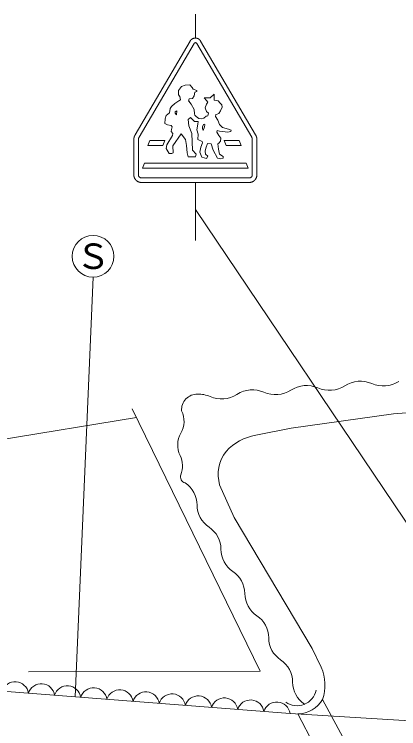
# Model space of a CAD drawing. Units: millimetres, scale not verified. Extents: x 40000 to 680000, y 20000 to 380000.
# Drawn here: x 334504 to 362156, y 293462 to 344816 of the extents above; entities that cross this region are included whole.
import ezdxf
from ezdxf.enums import TextEntityAlignment as Align

# ---------------------------------------------------------------- set-up
doc = ezdxf.new("R2010")
doc.units = ezdxf.units.MM
doc.header["$LTSCALE"] = 1000
doc.layers.add('M-WORK', color=1, linetype='Continuous', lineweight=13)
doc.styles.add('ＭＳ ゴシック', font='')
doc.styles.get('ＭＳ ゴシック').set_extended_font_data('MS Gothic')

msp = doc.modelspace()

# ---------------------------------------------------------------- linework, layer by layer
at = {"layer": 'M-WORK'}
for p, q in [((347529, 343108), (347529, 344816)), ((346320, 339349), (346529, 339627)), ((346529, 339627), (346787, 339731)), ((346787, 339731), (347120, 339741)), ((347120, 339741), (347289, 339562)), ((347289, 339562), (347373, 339438)), ((346320, 339016), (346320, 339349)), ((346419, 338906), (346320, 339016)), ((347453, 338951), (347314, 338767)), ((347373, 339438), (347631, 339344)), ((347482, 339210), (347453, 338951)), ((347636, 339269), (347482, 339210)), ((347631, 339344), (347636, 339269)), ((348592, 338808), (348873, 339064)), ((348873, 339064), (348887, 338649)), ((346339, 338606), (346057, 338414)), ((346339, 338606), (346469, 338673)), ((346469, 338673), (346419, 338906)), ((347075, 338747), (347040, 338581)), ((347040, 338581), (347064, 338563)), ((347064, 338563), (347237, 338352)), ((347314, 338767), (347075, 338747)), ((348174, 338812), (348592, 338808)), ((348333, 338610), (348174, 338812)), ((348319, 338354), (348422, 338507)), ((348422, 338507), (348333, 338610)), ((348887, 338649), (349171, 338599)), ((349171, 338599), (349323, 338425)), ((345709, 338035), (345674, 337744)), ((345805, 338187), (345709, 338035)), ((346057, 338414), (345805, 338187)), ((347237, 338352), (347445, 337960)), ((347445, 337960), (347470, 337671)), ((348234, 338095), (348319, 338354)), ((348330, 337818), (348234, 338095)), ((349323, 338425), (349426, 338312)), ((349359, 337914), (349330, 337875)), ((349462, 338131), (349359, 337914)), ((349426, 338312), (349462, 338131)), ((345418, 337538), (345354, 337313)), ((345674, 337744), (345418, 337538)), ((346076, 337810), (346195, 337865)), ((346086, 337701), (346076, 337810)), ((346180, 337582), (346086, 337701)), ((346195, 337865), (346180, 337582)), ((347470, 337671), (347495, 337572)), ((347495, 337572), (347585, 337463)), ((347585, 337463), (347783, 337324)), ((348141, 337348), (348305, 337498)), ((348305, 337498), (348433, 337520)), ((348465, 337698), (348330, 337818)), ((348433, 337520), (348465, 337698)), ((349004, 337613), (348983, 337463)), ((348983, 337463), (349157, 337204)), ((349089, 337630), (349004, 337613)), ((349220, 337676), (349089, 337630)), ((349330, 337875), (349220, 337676)), ((345354, 337313), (345333, 336958)), ((345333, 336958), (345535, 336861)), ((347023, 337244), (347172, 337393)), ((347053, 336797), (347023, 337244)), ((347172, 337393), (347455, 337120)), ((347455, 337120), (347734, 337105)), ((347631, 336519), (347695, 336906)), ((347695, 336906), (347734, 337105)), ((347783, 337324), (347962, 337294)), ((347962, 337294), (348141, 337348)), ((348035, 336747), (348149, 336906)), ((348149, 336906), (348202, 336874)), ((349157, 337204), (349277, 336885)), ((345535, 336861), (345781, 336822)), ((345781, 336822), (345866, 336718)), ((345801, 336539), (345796, 336400)), ((345796, 336400), (345920, 336250)), ((345866, 336718), (345801, 336539)), ((347276, 336246), (347053, 336797)), ((347734, 336189), (347631, 336519)), ((348046, 336605), (348035, 336747)), ((348099, 336470), (348046, 336605)), ((348195, 336725), (348099, 336470)), ((348202, 336874), (348195, 336725)), ((349093, 336456), (349075, 336339)), ((349274, 336424), (349093, 336456)), ((349511, 336381), (349274, 336424)), ((349277, 336885), (349476, 336683)), ((349476, 336683), (349912, 336562)), ((349852, 336353), (349511, 336381)), ((350076, 336399), (349852, 336353)), ((349912, 336562), (350093, 336477)), ((350093, 336477), (350076, 336399)), ((345890, 336096), (345473, 335431)), ((345920, 336250), (345890, 336096)), ((345910, 335356), (346496, 336216)), ((346496, 336216), (346829, 335818)), ((347321, 335053), (347276, 336246)), ((347709, 335827), (347734, 336189)), ((349075, 336339), (349213, 336101)), ((349213, 336101), (349352, 335913)), ((349352, 335913), (349345, 335707)), ((344253, 335755), (344113, 335387)), ((345200, 335387), (344113, 335387)), ((345340, 335755), (344253, 335755)), ((345340, 335755), (345200, 335387)), ((345473, 335431), (345418, 335167)), ((345930, 334859), (345910, 335356)), ((346829, 335818), (346886, 335387)), ((346886, 335387), (346929, 334849)), ((348014, 335682), (347709, 335827)), ((347915, 335253), (348039, 335565)), ((348039, 335565), (348014, 335682)), ((348397, 335533), (348287, 335185)), ((348670, 335515), (348397, 335533)), ((348819, 335043), (348670, 335515)), ((349206, 335544), (349142, 335497)), ((349142, 335497), (349203, 335121)), ((349345, 335707), (349206, 335544)), ((349602, 335755), (349742, 335387)), ((349602, 335755), (350689, 335755)), ((349742, 335387), (350829, 335387)), ((350689, 335755), (350829, 335387)), ((345418, 335167), (345642, 334805)), ((345831, 334800), (345930, 334859)), ((346929, 334849), (347023, 334576)), ((347575, 334750), (347321, 335053)), ((347844, 334894), (347915, 335253)), ((347993, 334536), (347844, 334894)), ((348287, 335185), (348234, 334986)), ((348234, 334986), (348266, 334752)), ((349110, 334468), (348819, 335043)), ((349203, 335121), (349267, 334766)), ((345642, 334805), (345831, 334800)), ((347023, 334576), (347545, 334571)), ((347545, 334571), (347575, 334750)), ((348326, 334461), (347993, 334536)), ((348266, 334752), (348429, 334614)), ((348429, 334614), (348326, 334461)), ((349370, 334426), (349110, 334468)), ((349267, 334766), (349540, 334603)), ((349526, 334483), (349370, 334426)), ((349540, 334603), (349526, 334483)), ((343866, 334125), (343726, 333756)), ((343866, 334125), (351191, 334125)), ((351191, 334125), (351332, 333756)), ((343726, 333756), (351332, 333756)), ((347529, 332726), (347529, 328546)), ((347529, 330791), (372377, 293917)), ((338889, 295751), (340172, 325923)), ((352180, 297601), (342991, 316454)), ((361782, 316092), (365289, 316377)), ((354431, 315064), (361782, 316092)), ((289558, 307113), (343296, 315829)), ((351870, 314573), (354431, 315064)), ((349275, 310983), (350310, 308636)), ((350310, 308636), (355924, 299219)), ((355924, 299219), (356578, 297877)), ((335516, 297553), (352180, 297601)), ((354337, 294555), (324234, 296886)), ((356678, 295564), (361400, 286856)), ((370933, 293519), (354337, 294555)), ((354896, 294520), (359103, 286581))]:
    msp.add_line(p, q, dxfattribs=at)
for points in [[(343103, 335811), (343103, 335816), (343103, 335822), (343103, 335827), (343103, 335833), (343103, 335838), (343104, 335844), (343104, 335849), (343104, 335855), (343105, 335861), (343105, 335866), (343106, 335872), (343106, 335877), (343107, 335883), (343107, 335888), (343108, 335894), (343109, 335899), (343110, 335905), (343110, 335910), (343111, 335916), (343112, 335921), (343113, 335927), (343114, 335932), (343115, 335938), (343116, 335943), (343117, 335948), (343119, 335954), (343120, 335959), (343121, 335965), (343122, 335970), (343124, 335976), (343125, 335981), (343127, 335986), (343128, 335992), (343130, 335997), (343131, 336002), (343133, 336008), (343135, 336013), (343136, 336018), (343138, 336023), (343140, 336029), (343142, 336034), (343144, 336039), (343146, 336044), (343148, 336050), (343150, 336055), (343152, 336060), (343154, 336065), (343156, 336070), (343158, 336075), (343160, 336080), (343163, 336085), (343165, 336090), (343167, 336095), (343170, 336100), (343172, 336105), (343175, 336110), (343177, 336115), (343180, 336120), (343183, 336125), (343185, 336130), (343188, 336135), (343191, 336140), (343194, 336144), (347149, 342891), (347157, 342903), (347165, 342915), (347173, 342927), (347182, 342939), (347191, 342950), (347201, 342961), (347210, 342972), (347221, 342982), (347231, 342992), (347242, 343002), (347253, 343011), (347265, 343020), (347276, 343028), (347288, 343037), (347301, 343044), (347313, 343052), (347326, 343059), (347339, 343065), (347352, 343071), (347366, 343077), (347379, 343082), (347393, 343087), (347407, 343091), (347421, 343095), (347435, 343098), (347449, 343101), (347464, 343103), (347478, 343105), (347493, 343107), (347507, 343108), (347522, 343108), (347536, 343108), (347551, 343108), (347565, 343107), (347580, 343105), (347594, 343103), (347608, 343101), (347623, 343098), (347637, 343095), (347651, 343091), (347665, 343087), (347678, 343082), (347692, 343077), (347705, 343071), (347719, 343065), (347732, 343059), (347744, 343052), (347757, 343044), (347769, 343037), (347781, 343028), (347793, 343020), (347805, 343011), (347816, 343002), (347827, 342992), (347837, 342982), (347847, 342972), (347857, 342961), (347867, 342950), (347876, 342939), (347885, 342927), (347893, 342915), (347901, 342903), (347908, 342891), (351864, 336144), (351867, 336140), (351870, 336135), (351872, 336130), (351875, 336125), (351878, 336120), (351880, 336115), (351883, 336110), (351885, 336105), (351888, 336100), (351890, 336095), (351893, 336090), (351895, 336085), (351897, 336080), (351900, 336075), (351902, 336070), (351904, 336065), (351906, 336060), (351908, 336055), (351910, 336050), (351912, 336044), (351914, 336039), (351916, 336034), (351918, 336029), (351920, 336023), (351921, 336018), (351923, 336013), (351925, 336008), (351926, 336002), (351928, 335997), (351930, 335992), (351931, 335986), (351933, 335981), (351934, 335976), (351935, 335970), (351937, 335965), (351938, 335959), (351939, 335954), (351940, 335948), (351941, 335943), (351943, 335938), (351944, 335932), (351945, 335927), (351946, 335921), (351946, 335916), (351947, 335910), (351948, 335905), (351949, 335899), (351950, 335894), (351950, 335888), (351951, 335883), (351952, 335877), (351952, 335872), (351953, 335866), (351953, 335861), (351953, 335855), (351954, 335849), (351954, 335844), (351954, 335838), (351955, 335833), (351955, 335827), (351955, 335822), (351955, 335816), (351955, 335811), (351955, 333276), (351955, 333262), (351954, 333249), (351953, 333235), (351952, 333221), (351951, 333208), (351949, 333194), (351947, 333181), (351944, 333167), (351941, 333154), (351938, 333140), (351934, 333127), (351930, 333114), (351926, 333101), (351922, 333088), (351917, 333075), (351912, 333062), (351906, 333050), (351900, 333037), (351894, 333025), (351888, 333013), (351881, 333001), (351874, 332989), (351867, 332978), (351859, 332966), (351851, 332955), (351843, 332944), (351835, 332933), (351826, 332923), (351817, 332912), (351808, 332902), (351799, 332892), (351789, 332882), (351779, 332873), (351769, 332864), (351758, 332855), (351748, 332846), (351737, 332838), (351726, 332830), (351715, 332822), (351703, 332814), (351692, 332807), (351680, 332800), (351668, 332793), (351656, 332787), (351644, 332781), (351631, 332775), (351619, 332769), (351606, 332764), (351593, 332759), (351580, 332755), (351567, 332751), (351554, 332747), (351541, 332743), (351527, 332740), (351514, 332737), (351500, 332734), (351487, 332732), (351473, 332730), (351460, 332729), (351446, 332728), (351432, 332727), (351419, 332726), (351405, 332726), (343653, 332726), (343639, 332726), (343625, 332727), (343612, 332728), (343598, 332729), (343584, 332730), (343571, 332732), (343557, 332734), (343544, 332737), (343530, 332740), (343517, 332743), (343504, 332747), (343491, 332751), (343478, 332755), (343465, 332759), (343452, 332764), (343439, 332769), (343427, 332775), (343414, 332781), (343402, 332787), (343390, 332793), (343378, 332800), (343366, 332807), (343354, 332814), (343343, 332822), (343332, 332830), (343321, 332838), (343310, 332846), (343299, 332855), (343289, 332864), (343279, 332873), (343269, 332882), (343259, 332892), (343250, 332902), (343240, 332912), (343232, 332923), (343223, 332933), (343214, 332944), (343206, 332955), (343198, 332966), (343191, 332978), (343184, 332989), (343177, 333001), (343170, 333013), (343163, 333025), (343157, 333037), (343152, 333050), (343146, 333062), (343141, 333075), (343136, 333088), (343131, 333101), (343127, 333114), (343123, 333127), (343120, 333140), (343117, 333154), (343114, 333167), (343111, 333181), (343109, 333194), (343107, 333208), (343106, 333221), (343104, 333235), (343104, 333249), (343103, 333262), (343103, 333276)], [(343433, 335811), (343433, 335813), (343433, 335816), (343433, 335819), (343433, 335822), (343433, 335824), (343433, 335827), (343433, 335830), (343434, 335833), (343434, 335836), (343434, 335838), (343434, 335841), (343435, 335844), (343435, 335847), (343435, 335849), (343435, 335852), (343436, 335855), (343436, 335858), (343437, 335860), (343437, 335863), (343438, 335866), (343438, 335869), (343439, 335871), (343439, 335874), (343440, 335877), (343440, 335880), (343441, 335882), (343441, 335885), (343442, 335888), (343443, 335890), (343443, 335893), (343444, 335896), (343445, 335898), (343446, 335901), (343446, 335904), (343447, 335906), (343448, 335909), (343449, 335912), (343450, 335914), (343450, 335917), (343451, 335920), (343452, 335922), (343453, 335925), (343454, 335927), (343455, 335930), (343456, 335933), (343457, 335935), (343458, 335938), (343459, 335940), (343461, 335943), (343462, 335945), (343463, 335948), (343464, 335950), (343465, 335953), (343466, 335955), (343468, 335958), (343469, 335960), (343470, 335963), (343471, 335965), (343473, 335968), (343474, 335970), (343475, 335973), (343477, 335975), (343478, 335978), (347434, 342724), (347436, 342727), (347438, 342730), (347440, 342733), (347442, 342736), (347444, 342739), (347447, 342741), (347449, 342744), (347452, 342747), (347454, 342749), (347457, 342751), (347460, 342754), (347463, 342756), (347466, 342758), (347469, 342760), (347472, 342762), (347475, 342764), (347478, 342766), (347481, 342767), (347485, 342769), (347488, 342770), (347491, 342772), (347495, 342773), (347498, 342774), (347502, 342775), (347505, 342776), (347509, 342776), (347513, 342777), (347516, 342777), (347520, 342778), (347523, 342778), (347527, 342778), (347531, 342778), (347534, 342778), (347538, 342778), (347542, 342777), (347545, 342777), (347549, 342776), (347552, 342776), (347556, 342775), (347559, 342774), (347563, 342773), (347566, 342772), (347570, 342770), (347573, 342769), (347576, 342767), (347580, 342766), (347583, 342764), (347586, 342762), (347589, 342760), (347592, 342758), (347595, 342756), (347598, 342754), (347601, 342751), (347603, 342749), (347606, 342747), (347608, 342744), (347611, 342741), (347613, 342739), (347616, 342736), (347618, 342733), (347620, 342730), (347622, 342727), (347624, 342724), (351580, 335978), (351581, 335975), (351582, 335973), (351584, 335970), (351585, 335968), (351586, 335965), (351588, 335963), (351589, 335960), (351590, 335958), (351591, 335955), (351593, 335953), (351594, 335950), (351595, 335948), (351596, 335945), (351597, 335943), (351598, 335940), (351599, 335938), (351600, 335935), (351601, 335933), (351603, 335930), (351604, 335927), (351604, 335925), (351605, 335922), (351606, 335920), (351607, 335917), (351608, 335914), (351609, 335912), (351610, 335909), (351611, 335906), (351611, 335904), (351612, 335901), (351613, 335898), (351614, 335896), (351614, 335893), (351615, 335890), (351616, 335888), (351616, 335885), (351617, 335882), (351618, 335880), (351618, 335877), (351619, 335874), (351619, 335871), (351620, 335869), (351620, 335866), (351621, 335863), (351621, 335860), (351622, 335858), (351622, 335855), (351622, 335852), (351623, 335849), (351623, 335847), (351623, 335844), (351623, 335841), (351624, 335838), (351624, 335836), (351624, 335833), (351624, 335830), (351624, 335827), (351625, 335824), (351625, 335822), (351625, 335819), (351625, 335816), (351625, 335813), (351625, 335811), (351625, 333276), (351625, 333271), (351625, 333265), (351624, 333260), (351624, 333254), (351623, 333249), (351622, 333243), (351622, 333238), (351621, 333232), (351619, 333227), (351618, 333222), (351617, 333216), (351615, 333211), (351613, 333206), (351612, 333201), (351610, 333196), (351608, 333191), (351605, 333186), (351603, 333181), (351601, 333176), (351598, 333171), (351595, 333166), (351593, 333161), (351590, 333157), (351587, 333152), (351584, 333148), (351580, 333143), (351577, 333139), (351573, 333135), (351570, 333130), (351566, 333126), (351562, 333122), (351559, 333119), (351555, 333115), (351550, 333111), (351546, 333108), (351542, 333104), (351538, 333101), (351533, 333097), (351529, 333094), (351524, 333091), (351520, 333088), (351515, 333086), (351510, 333083), (351505, 333080), (351500, 333078), (351495, 333076), (351490, 333073), (351485, 333071), (351480, 333069), (351475, 333068), (351470, 333066), (351464, 333064), (351459, 333063), (351454, 333062), (351448, 333060), (351443, 333059), (351438, 333059), (351432, 333058), (351427, 333057), (351421, 333057), (351416, 333056), (351410, 333056), (351405, 333056), (343653, 333056), (343647, 333056), (343642, 333056), (343636, 333057), (343631, 333057), (343626, 333058), (343620, 333059), (343615, 333059), (343609, 333060), (343604, 333062), (343599, 333063), (343593, 333064), (343588, 333066), (343583, 333068), (343578, 333069), (343572, 333071), (343567, 333073), (343562, 333076), (343557, 333078), (343552, 333080), (343548, 333083), (343543, 333086), (343538, 333088), (343533, 333091), (343529, 333094), (343524, 333097), (343520, 333101), (343516, 333104), (343511, 333108), (343507, 333111), (343503, 333115), (343499, 333119), (343495, 333122), (343492, 333126), (343488, 333130), (343484, 333135), (343481, 333139), (343477, 333143), (343474, 333148), (343471, 333152), (343468, 333157), (343465, 333161), (343462, 333166), (343460, 333171), (343457, 333176), (343455, 333181), (343452, 333186), (343450, 333191), (343448, 333196), (343446, 333201), (343444, 333206), (343443, 333211), (343441, 333216), (343440, 333222), (343438, 333227), (343437, 333232), (343436, 333238), (343435, 333243), (343435, 333249), (343434, 333254), (343433, 333260), (343433, 333265), (343433, 333271), (343433, 333276)]]:
    msp.add_lwpolyline(points, close=True, dxfattribs=at)
msp.add_circle((340172, 327423), 1500, dxfattribs=at)
for centre, radius, start, end in [((359393, 316374), 2066, 66.4975, 122.6425), ((361041, 320164), 2066, 246.4975, 302.6425), ((355516, 316064), 2066, 66.4975, 122.6425), ((357164, 319854), 2066, 246.4975, 302.6425), ((347651, 316394), 1116, 88.1667, 184.4357), ((347761, 315444), 2066, 66.4975, 92.0521), ((349409, 319234), 2066, 246.4975, 302.6425), ((351638, 315754), 2066, 66.4975, 122.6425), ((353286, 319544), 2066, 246.4975, 302.6425), ((345010, 315556), 1703, 330.0335, 26.1785), ((347961, 313855), 1703, 150.0335, 206.1785), ((352643, 310642), 4006, 101.1311, 136.5106), ((351918, 311730), 2747, 142.5671, 195.7833), ((344904, 312352), 1703, 338.1308, 26.1785), ((346905, 311565), 447, 160.0106, 255.3763), ((345730, 309532), 1921, 0.2903, 56.4353), ((349572, 309551), 1921, 180.2903, 236.4353), ((347448, 306349), 1921, 0.2903, 56.4353), ((351290, 306369), 1921, 180.2903, 236.4353), ((349166, 303167), 1921, 0.2903, 56.4353), ((353008, 303187), 1921, 180.2903, 236.4353), ((350884, 299985), 1921, 0.2903, 56.4353), ((354726, 300005), 1921, 180.2903, 236.4353), ((352602, 296803), 1921, 0.2903, 56.4353), ((353757, 296596), 3099, 340.5344, 24.4141), ((334566, 295873), 967, 8.2508, 162.89), ((336447, 295727), 967, 8.2508, 162.89), ((338328, 295582), 967, 8.2508, 162.89), ((340210, 295436), 967, 8.2508, 162.89), ((356444, 296823), 1921, 180.2903, 236.4353), ((342091, 295290), 967, 8.2508, 162.89), ((343973, 295145), 967, 8.2508, 162.89), ((345854, 294999), 967, 8.2508, 162.89), ((347735, 294853), 967, 8.2508, 162.89), ((354840, 296508), 1395, 234.4288, 348.9493), ((349617, 294707), 967, 8.2508, 162.89), ((351498, 294562), 967, 8.2508, 162.89), ((353380, 294416), 967, 8.2508, 162.89), ((354851, 296639), 2120, 271.2296, 329.512)]:
    msp.add_arc(centre, radius, start, end, dxfattribs=at)

# ---------------------------------------------------------------- texts
at = {"layer": 'M-WORK', "style": 'ＭＳ ゴシック'}
msp.add_text('Ｓ', height=1833, dxfattribs=at).set_placement((340172, 327425), align=Align.MIDDLE_CENTER)

doc.saveas('drawing.dxf')
